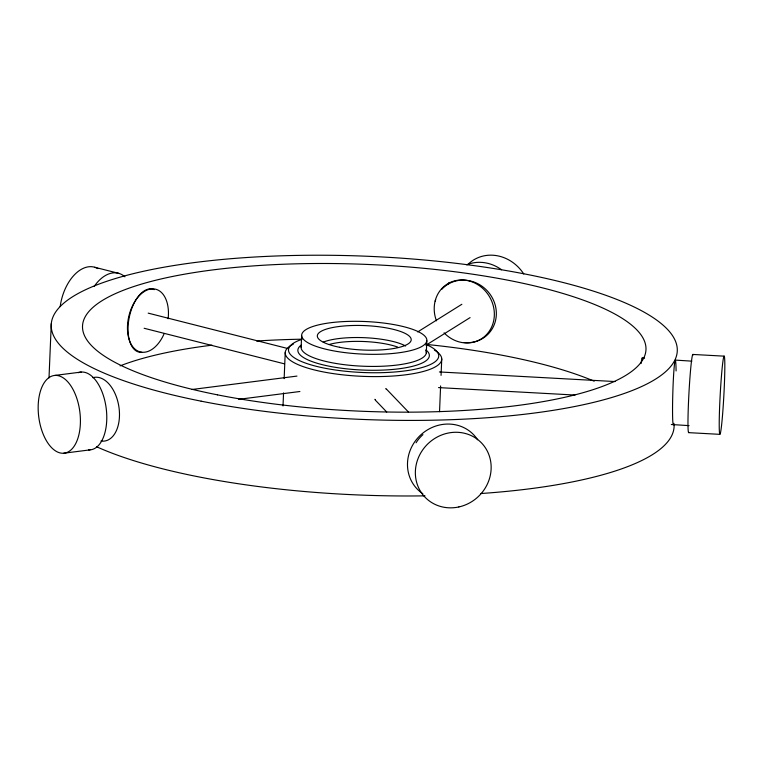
<?xml version="1.0" encoding="UTF-8"?>
<svg xmlns="http://www.w3.org/2000/svg" width="763" height="763" viewBox="0 0 763 763"><rect width="100%" height="100%" fill="white"/><g stroke="black" fill="none" stroke-linecap="round" stroke-linejoin="round"><path stroke-width="1.14" d="M49.004 377.914L51.283 323.607M283.016 405.964L283.559 392.897M284.151 378.639L285.228 352.496M426.307 352.897L426.832 340.708A62.661 16.328 2.4 0 0 334.642 322.272A62.661 16.328 2.4 0 0 331.256 350.417A62.661 16.328 2.4 0 0 426.822 340.775M439.536 411.686L440.613 385.925M441.052 375.386L441.748 358.982M301.127 347.26L301.643 335.701M417.695 331.915L461.863 304.275M425.916 345.248L470.084 317.608M54.86 375.425L81.24 372.058M192.162 389.473L296.96 376.092M238.676 399.326L299.897 391.505M63.691 453.232A39.161 20.706 82.7 0 0 74.965 393.489A39.161 20.706 82.7 0 0 39.18 396.255A39.161 20.706 82.7 0 0 63.691 453.232L90.072 449.865M692.957 354.452L724.201 356.159A39.161 1.85 -86.9 0 1 722.494 415.625A39.161 1.85 -86.9 0 1 719.385 413.975A39.161 1.85 -86.9 0 1 724.201 356.159M439.402 371.953L615.054 381.557M438.525 387.594L575.016 395.053M688.598 432.64L719.852 434.347M642.188 358.009L644.554 358.162M675.293 360.098L691.85 361.147M671.316 424.505L689.056 425.63M94.736 267.269L118.914 273.402M148.194 313.135L288.595 348.739M144.121 328.262L284.523 363.865M386.421 389.063L408.529 412.115M375.262 400.05L386.727 412.01M163.969 334.099A32.284 19.59 -76.4 0 1 130.349 342.692A32.284 19.59 -76.4 0 1 144.264 291.533A32.284 19.59 -76.4 0 1 168.137 318.762M436.455 320.822A32.284 29.223 58.9 0 1 463.837 280.059A32.284 29.223 58.9 0 1 492.412 325.143A32.284 29.223 58.9 0 1 444.085 332.859M641.073 363.55A32.284 1.431 -86.4 0 1 642.446 358.486M78.351 372.678A39.161 20.706 82.7 0 1 106.152 407.976A39.161 20.706 82.7 0 1 88.594 449.874M60.191 306.554A39.161 23.691 -75.8 0 1 97.864 268.605M94.145 286.487A39.161 23.691 -75.8 0 1 124.913 276.826M467.671 264.656A39.161 35.346 58 0 1 523.78 273.993M448.52 284.036A39.161 35.346 58 0 1 449.149 282.415M466.66 264.818A39.161 35.346 58 0 1 501.577 269.759M688.875 432.373A39.161 1.85 -86.9 0 1 688.979 392.592A39.161 1.85 -86.9 0 1 693.185 354.986M385.744 388.586A7.83 7.296 -43.8 0 1 386.002 389.035M375.291 399.583A7.83 7.296 -43.8 0 1 374.843 399.326M674.082 424.247A313.307 81.622 2.4 0 1 480.928 493.527M424.991 495.845A313.307 81.622 2.4 0 1 96.472 446.698M120.115 365.868A281.976 73.458 2.4 0 1 211.971 345.181M256.626 341.023A281.976 73.458 2.4 0 1 301.919 339.192M426.822 344.466A281.976 73.458 2.4 0 1 594.205 381.204M141.699 352.306A32.246 16.805 -78.2 0 1 129.185 317.685A32.246 16.805 -78.2 0 1 154.231 289.654M92.848 377.695A32.256 19.476 80.5 0 1 119.057 407.957A32.256 19.476 80.5 0 1 100.983 441.014M416.073 442.778A32.246 29.108 -53 0 1 422.94 434.633M673.853 423.322A32.256 1.497 -88.3 0 1 672.556 406.803A32.256 1.497 -88.3 0 1 674.292 365.973A32.256 1.497 -88.3 0 1 676.085 370.952M441.682 289.406A32.246 30.129 47.6 0 1 493.718 300.765A32.246 30.129 47.6 0 1 464.276 342.549M435.215 301.194A32.246 30.129 47.6 0 1 435.663 299.725M422.836 493.737A39.161 36.49 -43.8 0 1 419.717 435.902A39.161 36.49 -43.8 0 1 477.628 439.765M434.376 350.074A78.331 20.401 2.4 0 1 362.606 376.34A78.331 20.401 2.4 0 1 293.335 344.161M329.358 344.456A43.863 11.426 2.4 0 1 397.609 347.051M323.245 342.129A47.001 12.246 2.4 0 1 365.2 337.723A47.001 12.246 2.4 0 1 405.63 346.011M426.135 344.514A75.194 19.59 2.4 0 1 412.84 369.664A75.194 19.59 2.4 0 1 313.536 365.591A75.194 19.59 2.4 0 1 301.7 339.411M425.888 349.874A65.799 17.139 2.4 0 1 363.903 370.103A65.799 17.139 2.4 0 1 301.137 345.153M425.954 350.522A62.661 16.328 2.4 0 1 364.018 366.259A62.661 16.328 2.4 0 1 301.452 345.801M201.146 401.176A313.307 81.622 2.4 0 0 677.201 352.039A313.307 81.622 2.4 0 0 214.374 260.25A313.307 81.622 2.4 0 0 201.146 401.176M217.455 394.843A281.976 73.458 2.4 0 0 645.908 350.618A281.976 73.458 2.4 0 0 229.358 268.013A281.976 73.458 2.4 0 0 217.455 394.843M458.859 506.947A39.161 36.49 -43.8 0 0 482.912 444.495A39.161 36.49 -43.8 0 0 417.981 458.735A39.161 36.49 -43.8 0 0 458.859 506.947M339.506 347.27A47.001 12.246 2.4 0 0 411.181 340.04A47.001 12.246 2.4 0 0 342.043 326.163A47.001 12.246 2.4 0 0 339.506 347.27"/></g></svg>
